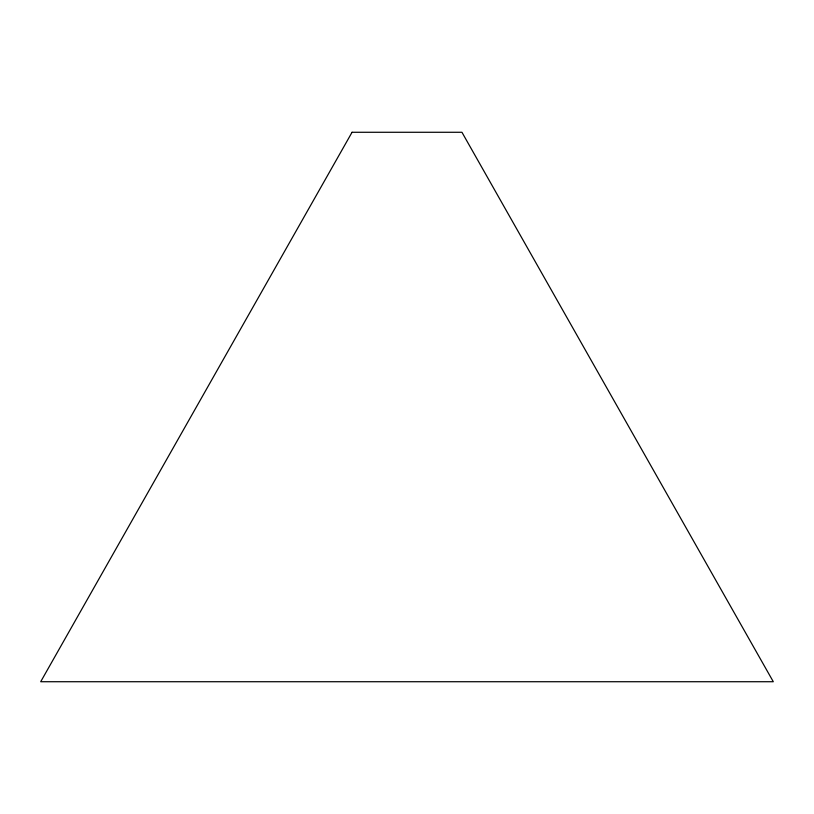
<?xml version="1.0" encoding="UTF-8"?>
<svg xmlns="http://www.w3.org/2000/svg" width="814" height="814" viewBox="0 0 814 814"><rect width="100%" height="100%" fill="white"/><g stroke="black" fill="none" stroke-linecap="round" stroke-linejoin="round"><path stroke-width="1.22" d="M352.055 132.275L40.7 681.725L773.3 681.725L461.945 132.275L352.055 132.275"/></g></svg>
